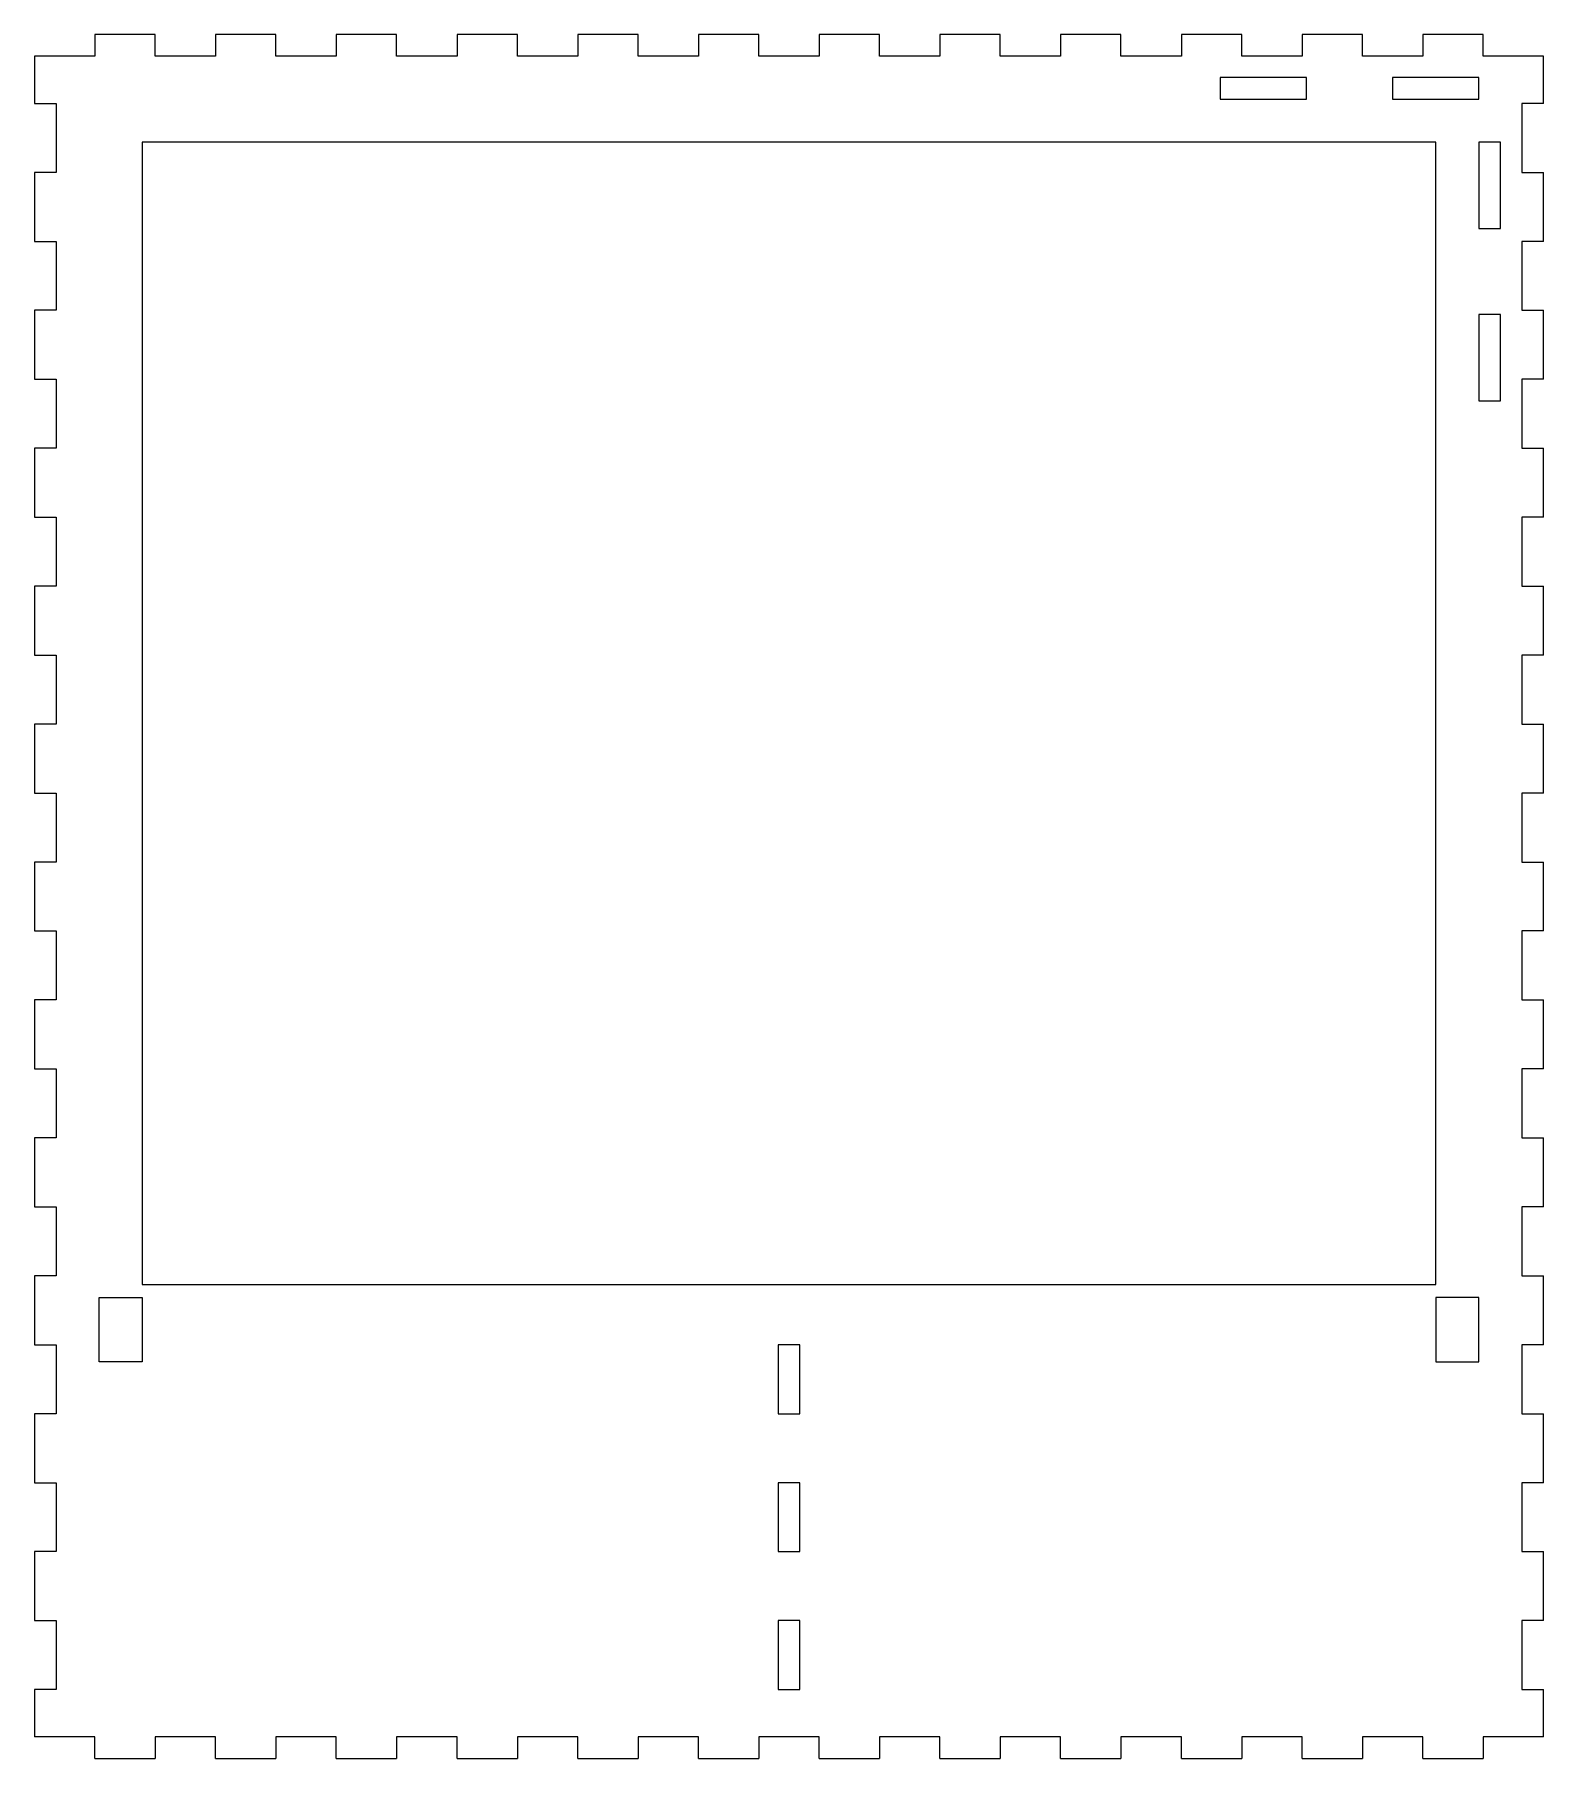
# Model space of a CAD drawing. Header units: millimetres. Extents: x 0 to 350, y -400 to 0.
import ezdxf

# ---------------------------------------------------------------- set-up
doc = ezdxf.new("R2010")
doc.units = ezdxf.units.MM

msp = doc.modelspace()

# ---------------------------------------------------------------- linework, layer by layer
at = {"color": 7, "linetype": 'Continuous', "lineweight": 25}
for p, q in [((28, 0), (14, 0)), ((14, 0), (14, -5)), ((28, -5), (28, 0)), ((56, 0), (42, 0)), ((42, 0), (42, -5)), ((56, -5), (56, 0)), ((84, 0), (70, 0)), ((70, 0), (70, -5)), ((84, -5), (84, 0)), ((112, 0), (98, 0)), ((98, 0), (98, -5)), ((112, -5), (112, 0)), ((140, 0), (126, 0)), ((126, 0), (126, -5)), ((140, -5), (140, 0)), ((168, 0), (154, 0)), ((154, 0), (154, -5)), ((168, -5), (168, 0)), ((196, 0), (182, 0)), ((182, 0), (182, -5)), ((196, -5), (196, 0)), ((224, 0), (210, 0)), ((210, 0), (210, -5)), ((224, -5), (224, 0)), ((252, 0), (238, 0)), ((238, 0), (238, -5)), ((252, -5), (252, 0)), ((280, 0), (266, 0)), ((266, 0), (266, -5)), ((280, -5), (280, 0)), ((308, 0), (294, 0)), ((294, 0), (294, -5)), ((308, -5), (308, 0)), ((336, 0), (322, 0)), ((322, 0), (322, -5)), ((336, -5), (336, 0)), ((14, -5), (0, -5)), ((0, -5), (0, -16)), ((42, -5), (28, -5)), ((70, -5), (56, -5)), ((98, -5), (84, -5)), ((126, -5), (112, -5)), ((154, -5), (140, -5)), ((182, -5), (168, -5)), ((210, -5), (196, -5)), ((238, -5), (224, -5)), ((266, -5), (252, -5)), ((294, -5), (280, -5)), ((322, -5), (308, -5)), ((350, -5), (336, -5)), ((350, -16), (350, -5)), ((275, -10), (275, -15)), ((295, -10), (275, -10)), ((295, -15), (295, -10)), ((335, -10), (315, -10)), ((315, -10), (315, -15)), ((335, -15), (335, -10)), ((0, -16), (5, -16)), ((5, -16), (5, -32)), ((275, -15), (295, -15)), ((315, -15), (335, -15)), ((345, -16), (345, -32)), ((350, -16), (345, -16)), ((25, -25), (25, -290)), ((325, -25), (25, -25)), ((325, -290), (325, -25)), ((335, -25), (335, -45)), ((340, -25), (335, -25)), ((340, -45), (340, -25)), ((5, -32), (0, -32)), ((0, -32), (0, -48)), ((345, -32), (350, -32)), ((350, -48), (350, -32)), ((0, -48), (5, -48)), ((5, -48), (5, -64)), ((335, -45), (340, -45)), ((345, -48), (345, -64)), ((350, -48), (345, -48)), ((5, -64), (0, -64)), ((0, -64), (0, -80)), ((345, -64), (350, -64)), ((350, -80), (350, -64)), ((335, -65), (335, -85)), ((340, -65), (335, -65)), ((340, -85), (340, -65)), ((0, -80), (5, -80)), ((5, -80), (5, -96)), ((345, -80), (345, -96)), ((350, -80), (345, -80)), ((335, -85), (340, -85)), ((5, -96), (0, -96)), ((0, -96), (0, -112)), ((345, -96), (350, -96)), ((350, -112), (350, -96)), ((0, -112), (5, -112)), ((5, -112), (5, -128)), ((345, -112), (345, -128)), ((350, -112), (345, -112)), ((5, -128), (0, -128)), ((0, -128), (0, -144)), ((345, -128), (350, -128)), ((350, -144), (350, -128)), ((0, -144), (5, -144)), ((5, -144), (5, -160)), ((345, -144), (345, -160)), ((350, -144), (345, -144)), ((5, -160), (0, -160)), ((0, -160), (0, -176)), ((345, -160), (350, -160)), ((350, -176), (350, -160)), ((0, -176), (5, -176)), ((5, -176), (5, -192)), ((345, -176), (345, -192)), ((350, -176), (345, -176)), ((5, -192), (0, -192)), ((0, -192), (0, -208)), ((345, -192), (350, -192)), ((350, -208), (350, -192)), ((0, -208), (5, -208)), ((5, -208), (5, -224)), ((345, -208), (345, -224)), ((350, -208), (345, -208)), ((5, -224), (0, -224)), ((0, -224), (0, -240)), ((345, -224), (350, -224)), ((350, -240), (350, -224)), ((0, -240), (5, -240)), ((5, -240), (5, -256)), ((345, -240), (345, -256)), ((350, -240), (345, -240)), ((5, -256), (0, -256)), ((0, -256), (0, -272)), ((345, -256), (350, -256)), ((350, -272), (350, -256)), ((0, -272), (5, -272)), ((5, -272), (5, -288)), ((345, -272), (345, -288)), ((350, -272), (345, -272)), ((5, -288), (0, -288)), ((0, -288), (0, -304)), ((345, -288), (350, -288)), ((350, -304), (350, -288)), ((25, -290), (325, -290)), ((15, -293), (25, -293)), ((15, -308), (15, -293)), ((25, -293), (25, -308)), ((325, -293), (325, -308)), ((335, -293), (325, -293)), ((335, -308), (335, -293)), ((0, -304), (5, -304)), ((5, -304), (5, -320)), ((172.5, -304), (172.5, -320)), ((177.5, -304), (172.5, -304)), ((177.5, -320), (177.5, -304)), ((345, -304), (345, -320)), ((350, -304), (345, -304)), ((25, -308), (15, -308)), ((325, -308), (335, -308)), ((5, -320), (0, -320)), ((0, -320), (0, -336)), ((172.5, -320), (177.5, -320)), ((345, -320), (350, -320)), ((350, -336), (350, -320)), ((0, -336), (5, -336)), ((5, -336), (5, -352)), ((172.5, -336), (172.5, -352)), ((177.5, -336), (172.5, -336)), ((177.5, -352), (177.5, -336)), ((345, -336), (345, -352)), ((350, -336), (345, -336)), ((0, -352), (0, -368)), ((5, -352), (0, -352)), ((172.5, -352), (177.5, -352)), ((345, -352), (350, -352)), ((350, -368), (350, -352)), ((0, -368), (5, -368)), ((5, -368), (5, -384)), ((172.5, -368), (172.5, -384)), ((177.5, -368), (172.5, -368)), ((177.5, -384), (177.5, -368)), ((345, -368), (345, -384)), ((350, -368), (345, -368)), ((5, -384), (0, -384)), ((0, -384), (0, -395)), ((172.5, -384), (177.5, -384)), ((345, -384), (350, -384)), ((350, -395), (350, -384)), ((14, -395), (0, -395)), ((14, -400), (14, -395)), ((28, -395), (28, -400)), ((42, -395), (28, -395)), ((42, -400), (42, -395)), ((56, -395), (56, -400)), ((70, -395), (56, -395)), ((70, -400), (70, -395)), ((84, -395), (84, -400)), ((98, -395), (84, -395)), ((98, -400), (98, -395)), ((112, -395), (112, -400)), ((126, -395), (112, -395)), ((126, -400), (126, -395)), ((140, -395), (140, -400)), ((154, -395), (140, -395)), ((154, -400), (154, -395)), ((168, -395), (168, -400)), ((182, -395), (168, -395)), ((182, -400), (182, -395)), ((196, -395), (196, -400)), ((210, -395), (196, -395)), ((210, -400), (210, -395)), ((224, -395), (224, -400)), ((238, -395), (224, -395)), ((238, -400), (238, -395)), ((252, -395), (252, -400)), ((266, -395), (252, -395)), ((266, -400), (266, -395)), ((280, -395), (280, -400)), ((294, -395), (280, -395)), ((294, -400), (294, -395)), ((308, -395), (308, -400)), ((322, -395), (308, -395)), ((322, -400), (322, -395)), ((336, -395), (336, -400)), ((350, -395), (336, -395)), ((14, -400), (28, -400)), ((42, -400), (56, -400)), ((70, -400), (84, -400)), ((98, -400), (112, -400)), ((126, -400), (140, -400)), ((154, -400), (168, -400)), ((182, -400), (196, -400)), ((210, -400), (224, -400)), ((238, -400), (252, -400)), ((266, -400), (280, -400)), ((294, -400), (308, -400)), ((322, -400), (336, -400))]:
    msp.add_line(p, q, dxfattribs=at)

doc.saveas('drawing.dxf')
